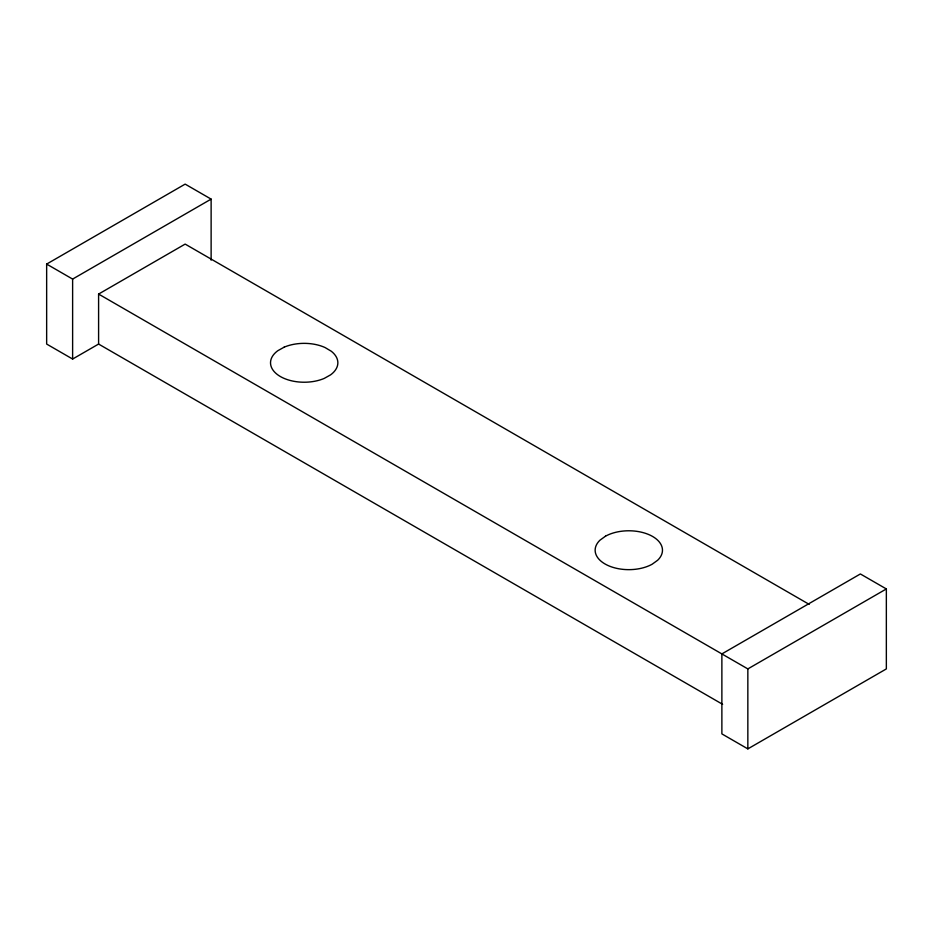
<?xml version="1.0" encoding="UTF-8"?>
<svg xmlns="http://www.w3.org/2000/svg" width="933" height="933" viewBox="0 0 933 933"><rect width="100%" height="100%" fill="white"/><g stroke="black" fill="none" stroke-linecap="round" stroke-linejoin="round"><path stroke-width="1.4" d="M722.632 704.333L98.595 344.055L72.622 359.042L46.65 344.055L46.65 264.086L185.154 184.116L211.126 199.114L211.126 260.179M46.65 264.086L72.622 279.084L211.126 199.114M98.595 344.055L98.595 294.07L185.154 244.096L809.191 604.374M98.595 294.07L747.846 668.914L886.35 588.945L886.35 668.914L747.846 748.884L721.874 733.886L721.874 653.916L860.378 573.958L886.35 588.945M747.846 668.914L747.846 748.884M72.622 279.084L72.622 359.042M605.494 536.195L600.001 540.16A33.67 19.441 0 0 0 607.78 565.398A33.67 19.441 0 0 0 652.132 564.232L657.625 560.266A33.67 19.441 0 0 0 649.846 535.041A33.67 19.441 0 0 0 605.494 536.195M284.122 347.181L277.812 350.715A33.67 19.441 0 0 0 280.005 376.314A33.67 19.441 0 0 0 324.252 378.401L330.562 374.868A33.67 19.441 0 0 0 331.227 351.205L325.104 347.566A33.67 19.441 0 0 0 284.122 347.181"/></g></svg>
